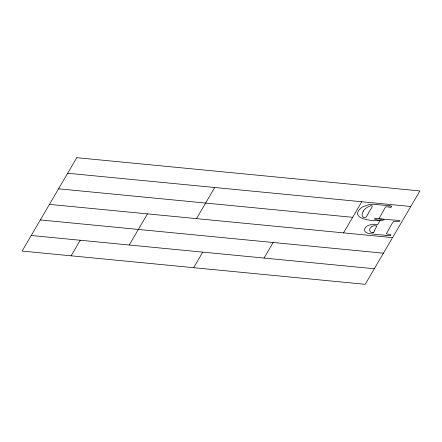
<?xml version="1.0" encoding="UTF-8"?>
<svg xmlns="http://www.w3.org/2000/svg" width="442" height="442" viewBox="0 0 442 442"><rect width="100%" height="100%" fill="white"/><g stroke="black" fill="none" stroke-linecap="round" stroke-linejoin="round"><path stroke-width="0.66" d="M363.313 211.138L362.164 214.077A13.288 7.658 -10.5 0 0 362.142 215.309L362.479 216.464L363.33 217.293A3.995 2.304 -10.5 0 0 364.097 217.613L365.904 217.453L367.617 214.729A26.205 15.105 -10.5 0 1 368.004 214.022M71.118 255.813L80.229 240.249M129.246 245.001L147.479 213.878M196.491 218.624L214.724 187.502M193.657 267.686L202.767 252.128M264.04 258.062L273.156 242.498M343.539 232.873L361.771 201.751M373.777 232.288L374.081 231.63A11.359 6.547 -10.5 0 1 374.418 230.879M371.374 226.906L372.142 226.376A4 2.304 -10.5 0 1 375.363 225.763L376.114 225.84A3.475 2.006 -10.5 0 1 376.904 226.022L375.556 228.326A9.663 5.569 -10.5 0 1 375.098 229.426L374.971 229.641A12.906 7.442 -10.5 0 0 374.429 230.879M390.303 207.215L390.441 207.199A1.088 0.63 -10.5 0 1 390.789 207.193L391.43 206.906A0.751 0.431 -10.5 0 0 391.573 206.773L391.684 206.53A0.624 0.359 -10.5 0 0 391.651 206.397L390.91 206.049M390.175 207.237L389.999 207.237A11.1 6.398 -10.5 0 1 388.38 206.95M67.676 173.253L410.784 206.497M388.369 206.961L386.756 206.806A5.144 2.967 -10.5 0 0 386.59 206.79L385.573 206.994A0.613 0.354 -10.5 0 0 385.374 207.132L379.043 218.685A0.956 0.547 -10.5 0 0 379.275 218.873L380.004 219.005A8.205 4.729 -10.5 0 0 381.65 219.066L396.159 220.249A23.923 13.79 -10.5 0 1 398.524 220.365L399.844 220.646A0.779 0.453 -10.5 0 1 399.938 220.84L399.872 221.072A0.597 0.343 -10.5 0 1 399.695 221.238L394.805 221.619A4.155 2.392 -10.5 0 0 393.54 221.613L391.778 223.989A15.525 8.95 -10.5 0 0 391.38 224.768L386.446 233.614A1.586 0.917 -10.5 0 0 386.667 233.895C387.684 234.851 391.535 233.63 390.822 235.487A0.812 0.47 -10.5 0 1 390.535 235.647L388.247 235.691A19.785 11.404 -10.5 0 1 386.026 235.365M58.559 188.811L352.655 217.309M386.026 235.365L380.501 234.829A19.785 11.404 -10.5 0 1 378.159 234.713L370.214 233.713A9.276 5.348 -10.5 0 1 367.324 233.044L365.285 231.846L364.468 230.315A7.453 4.298 -10.5 0 1 364.49 229.133L366.158 226.674A6.182 3.564 -10.5 0 1 367.335 225.895L369.678 224.978A11.144 6.426 -10.5 0 1 372.109 224.58L377.678 224.707L380.07 220.525L376.291 219.597A13.956 8.044 -10.5 0 0 375.877 219.503L374.468 219.017A0.591 0.343 -10.5 0 1 374.413 218.906L375.435 218.249L382.219 219.127M49.443 204.375L392.557 237.625M40.332 219.939L383.441 253.189M31.216 235.503L374.324 268.747M389.617 205.812L373.402 204.243A15.083 8.691 -10.5 0 0 368.241 204.823L362.738 206.845A11.332 6.531 -10.5 0 0 360.794 208.176C349.534 218.453 370.976 221.094 377.004 220.453L382.087 220.409L383.706 219.972A1.133 0.652 -10.5 0 0 383.938 219.785L383.899 219.436M372.297 232.641L371.584 232.525A3.453 1.989 -10.5 0 1 370.816 232.232L369.573 230.381A6.486 3.74 -10.5 0 1 369.689 229.127L369.904 228.647A8.011 4.619 -10.5 0 1 371.368 226.906M389.612 205.817A5.74 3.309 -10.5 0 1 390.932 206.027M383.208 219.199A1.713 0.989 -10.5 0 1 383.75 219.32M363.28 211.132A15.923 9.177 -10.5 0 1 366.965 207.447L370.479 205.784A3.216 1.851 -10.5 0 1 371.368 205.696L371.954 205.718A0.569 0.326 -10.5 0 1 372.197 205.79L372.087 207.049L368.761 212.436A25.94 14.951 -10.5 0 0 367.993 214.022M372.308 232.63A2.072 1.193 -10.5 0 0 373.219 232.619A1.646 0.95 -10.5 0 0 373.827 232.315M76.792 157.689L22.1 251.067L365.208 284.311L419.9 190.933L76.792 157.689"/></g></svg>
